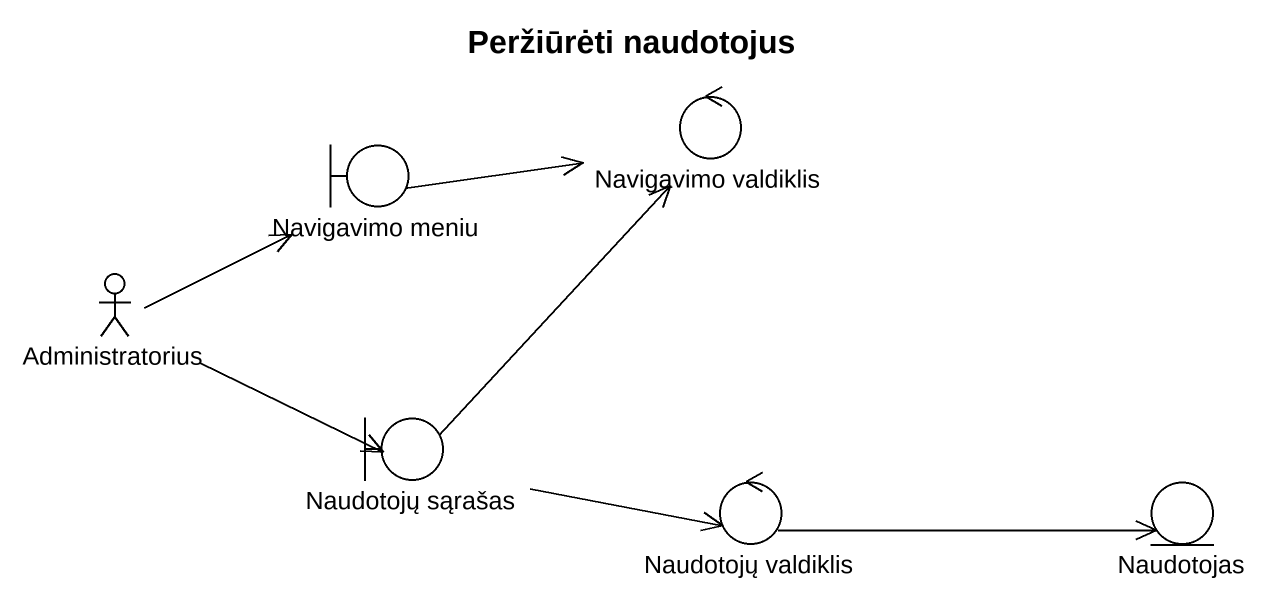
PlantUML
@startuml
title Peržiūrėti naudotojus
boundary "Navigavimo meniu" as Navigavimo_meniu
control "Navigavimo valdiklis" as Navigavimo_valdiklis
actor Administratorius
boundary "Naudotojų sąrašas" as Naudotojų_sąrašas
control "Naudotojų valdiklis" as Naudotojų_valdiklis
entity Naudotojas
Navigavimo_meniu -right-> Navigavimo_valdiklis
Administratorius -right-> Navigavimo_meniu
Administratorius -right-> Naudotojų_sąrašas
Naudotojų_sąrašas -up-> Navigavimo_valdiklis
Naudotojų_sąrašas -right-> Naudotojų_valdiklis
Naudotojų_valdiklis -right-> Naudotojas
@enduml
